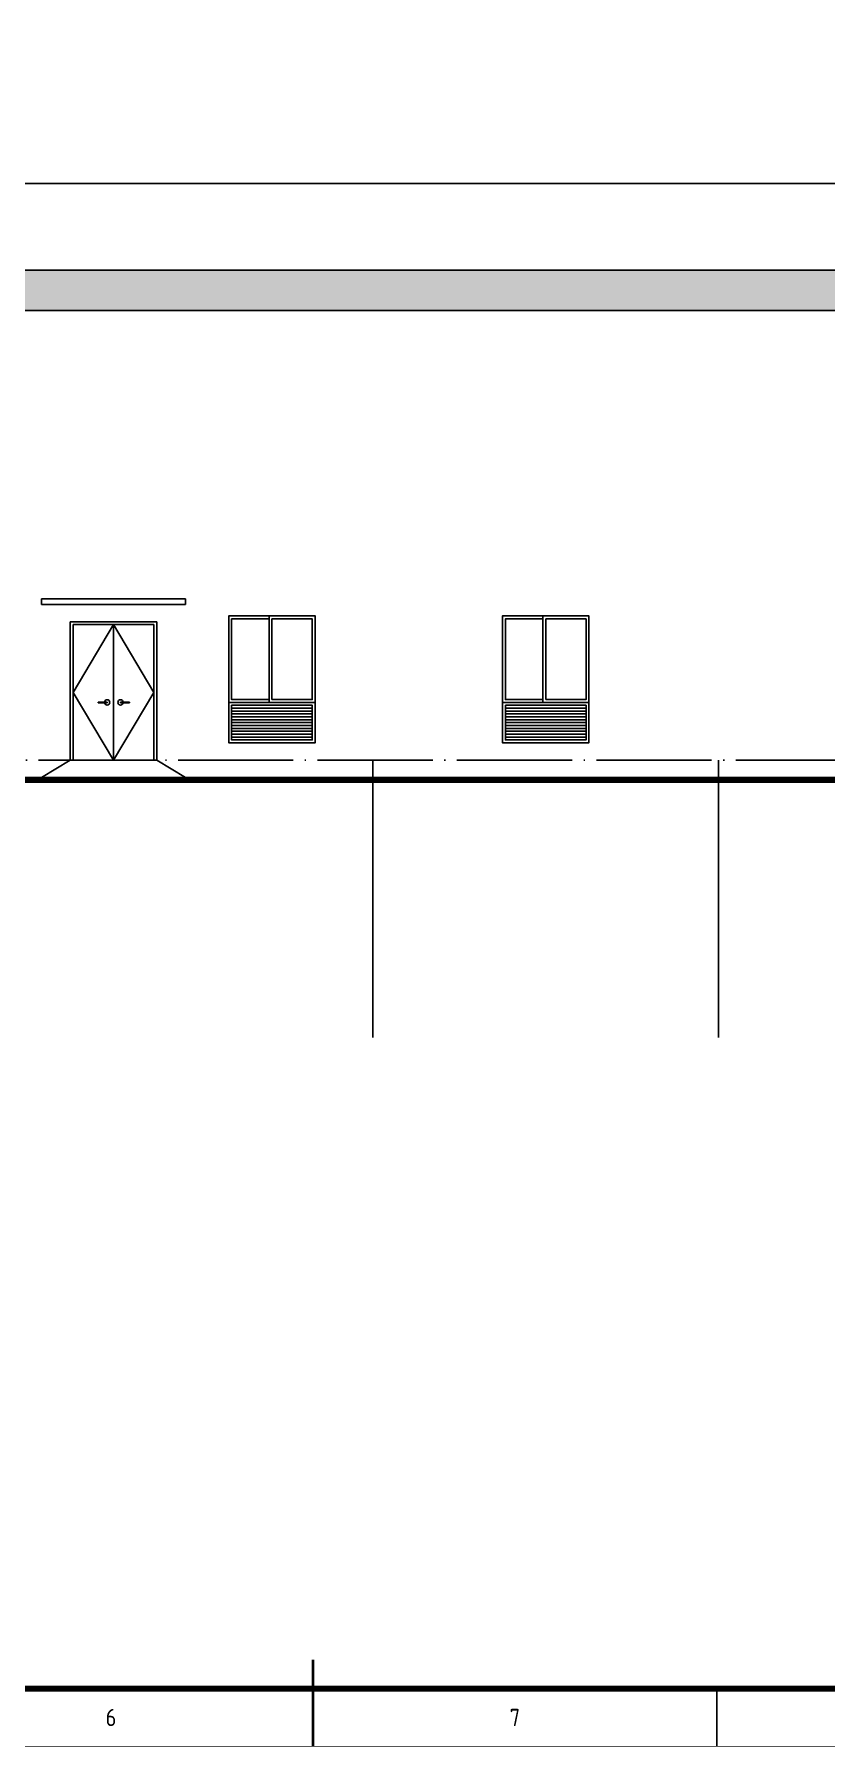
# Model space of a CAD drawing. Extents: x 93518 to 937116, y -359949 to 58022.
# Drawn here: x 722005 to 735740, y -188554 to -158829 of the extents above; entities that cross this region are included whole.
import ezdxf
from ezdxf.enums import TextEntityAlignment as Align

# ---------------------------------------------------------------- set-up
doc = ezdxf.new("R2010")
doc.units = 0
doc.header["$LTSCALE"] = 1000
doc.header["$MEASUREMENT"] = 0
doc.linetypes.add('DOTE', pattern=[2.42, 2, -0.2, 0.02, -0.2])
doc.layers.get('0').update_dxf_attribs({"linetype": 'CONTINUOUS'})
for name, color, linetype in [('AXIS', 3, 'CONTINUOUS'), ('DOTE', 8, 'DOTE'), ('STAIR', 2, 'CONTINUOUS'), ('WALL', 7, 'CONTINUOUS'), ('WINDOW', 4, 'CONTINUOUS'), ('填充', 8, 'CONTINUOUS')]:
    doc.layers.add(name, color=color, linetype=linetype)
doc.styles.get("Standard").update_dxf_attribs({"font": 'GBENOR', "bigfont": 'GBCBIG'})

# ---------------------------------------------------------------- blocks, each defined once
blk = doc.blocks.new('GEDI_WK_A1')
at = {"color": 3}
for p, q in [((420.5, 0), (420.5, 10)), ((490.58, 0), (490.58, 10))]:
    blk.add_line(p, q, dxfattribs=at)
for points, const_width in [([(0, 0), (841, 0), (841, 594), (0, 594)], 0.1), ([(25, 10), (831, 10), (831, 584), (25, 584)], 1)]:
    blk.add_lwpolyline(points, close=True, dxfattribs=dict(at, const_width=const_width))
at = {"color": 3, "const_width": 0.5}
blk.add_lwpolyline([(420.5, 0), (420.5, 15)], dxfattribs=at)
at = {"color": 3}
for s, p in [('6', (385.46, 5)), ('7', (455.54, 5))]:
    blk.add_text(s, height=3, dxfattribs=at).set_placement(p, align=Align.MIDDLE)

msp = doc.modelspace()

# ---------------------------------------------------------------- hatches: boundary and pattern name
h = msp.add_hatch()
h.set_pattern_fill('_USER', color=251, scale=50, style=0, pattern_type=0)
h.set_pattern_definition([(0, (725430.225, -170770.427), (0, 50), [])])
h.paths.add_polyline_path([(725430.2, -170470.4), (725430.2, -171070.4), (726830.2, -171070.4), (726830.2, -170470.4)])
h = msp.add_hatch()
h.set_pattern_fill('_USER', color=251, scale=50, style=0, pattern_type=0)
h.set_pattern_definition([(0, (730179.804, -170770.427), (0, 50), [])])
h.paths.add_polyline_path([(730179.8, -170470.4), (730179.8, -171070.4), (731579.8, -171070.4), (731579.8, -170470.4)])
at = {"layer": '填充'}
h = msp.add_hatch(dxfattribs=at)
h.set_pattern_fill('松散材料', color=256, scale=30, style=0)
h.set_pattern_definition([(0, (695630.225, -163620.51), (28.125, 56.25), [0, -56.25])])
h.paths.add_polyline_path([(757880.2, -163620.5), (758130.2, -163620.5), (758130.2, -162920.5), (757880.2, -162920.5)])
h.paths.add_polyline_path([(757880.2, -163620.5), (757880.2, -162920.5), (706440.4, -162920.5), (706440.4, -163487.5, -1), (706440.4, -163527.5, -1), (706440.4, -163487.5), (706440.4, -162920.5), (695880.2, -162920.5), (695880.2, -163620.5)])
h.paths.add_polyline_path([(695630.2, -163620.5), (695880.2, -163620.5), (695880.2, -162920.5), (695630.2, -162920.5)])

# ---------------------------------------------------------------- linework, layer by layer
at = {"color": 4}
for p, q in [((758130.2, -162920.5), (695630.2, -162920.5)), ((758130.2, -163620.5), (695630.2, -163620.5))]:
    msp.add_line(p, q, dxfattribs=at)
at = {"const_width": 100}
msp.add_lwpolyline([(693380.2, -171770.5), (760380.2, -171770.5)], dxfattribs=at)
msp.add_lwpolyline([(693380.2, -171720.5), (760380.2, -171720.5)])
at = {"layer": 'AXIS'}
for p, q in [((727880.2, -172436.5), (727880.2, -176230.1)), ((733880.2, -172436.5), (733880.2, -176230.1))]:
    msp.add_line(p, q, dxfattribs=at)
at = {"layer": 'DOTE'}
for p, q in [((760380.2, -171420.5), (693380.2, -171420.5)), ((727880.2, -172436.5), (727880.2, -171420.5)), ((733880.2, -172436.5), (733880.2, -171420.5))]:
    msp.add_line(p, q, dxfattribs=at)
at = {"layer": 'STAIR', "color": 2}
for p, q in [((724630.2, -168620.5), (722130.2, -168620.5)), ((722130.2, -168620.5), (722130.2, -168720.5)), ((724630.2, -168720.5), (722130.2, -168720.5)), ((724630.2, -168620.5), (724630.2, -168720.5))]:
    msp.add_line(p, q, dxfattribs=at)
at = {"layer": 'STAIR'}
for p, q in [((722630.2, -171420.5), (722130.2, -171720.5)), ((722630.2, -171420.5), (724130.2, -171420.5)), ((724130.2, -171420.5), (724630.2, -171720.5))]:
    msp.add_line(p, q, dxfattribs=at)
at = {"layer": 'WALL'}
msp.add_line((758130.2, -161420.5), (695630.2, -161420.5), dxfattribs=at)
at = {"layer": 'WINDOW', "color": 3, "linetype": 'Continuous'}
for p, q in [((724130.2, -169020.5), (722630.2, -169020.5)), ((722630.2, -169020.5), (722630.2, -171420.5)), ((724130.2, -171420.5), (724130.2, -169020.5))]:
    msp.add_line(p, q, dxfattribs=at)
at = {"layer": 'WINDOW'}
for p, q in [((722680.2, -170245.5), (723380.2, -169070.5)), ((724080.2, -169070.5), (722680.2, -169070.5)), ((722680.2, -169070.5), (722680.2, -171420.5)), ((723380.2, -169070.5), (723380.2, -171420.5)), ((723380.2, -169070.5), (724080.2, -170245.5)), ((724080.2, -171420.5), (724080.2, -169070.5)), ((726080.2, -168920.4), (726080.2, -170420.4)), ((726130.2, -168970.4), (726130.2, -170370.4)), ((730829.8, -168920.4), (730829.8, -170420.4)), ((730879.8, -168970.4), (730879.8, -170370.4)), ((723380.2, -171420.5), (722680.2, -170245.5)), ((724080.2, -170245.5), (723380.2, -171420.5))]:
    msp.add_line(p, q, dxfattribs=at)
at = {"layer": 'WINDOW', "color": 7, "linetype": 'Continuous'}
for p, q in [((723114.1, -170426.1), (723114.1, -170414.4)), ((723114.1, -170414.4), (723270.5, -170414.4)), ((723270.5, -170426.1), (723114.1, -170426.1)), ((723270.5, -170414.4), (723270.5, -170426.1)), ((723657.7, -170414.4), (723501.2, -170414.4)), ((723501.2, -170414.4), (723501.2, -170426.1)), ((723501.2, -170426.1), (723657.7, -170426.1)), ((723657.7, -170426.1), (723657.7, -170414.4))]:
    msp.add_line(p, q, dxfattribs=at)
at = {"layer": 'WINDOW'}
for points in [[(726880.2, -170420.4), (725380.2, -170420.4), (725380.2, -168920.4), (726880.2, -168920.4)], [(731629.8, -170420.4), (730129.8, -170420.4), (730129.8, -168920.4), (731629.8, -168920.4)], [(725430.2, -170470.4), (725430.2, -171070.4), (726830.2, -171070.4), (726830.2, -170470.4)], [(730179.8, -170470.4), (730179.8, -171070.4), (731579.8, -171070.4), (731579.8, -170470.4)]]:
    msp.add_lwpolyline(points, close=True, dxfattribs=at)
for points in [[(726080.2, -170370.4), (725430.2, -170370.4), (725430.2, -168970.4), (726080.2, -168970.4)], [(726130.2, -168970.4), (726830.2, -168970.4), (726830.2, -170370.4), (726130.2, -170370.4)], [(730829.8, -170370.4), (730179.8, -170370.4), (730179.8, -168970.4), (730829.8, -168970.4)], [(730879.8, -168970.4), (731579.8, -168970.4), (731579.8, -170370.4), (730879.8, -170370.4)], [(725380.2, -170420.4), (725380.2, -171120.4), (726880.2, -171120.4), (726880.2, -170420.4), (725380.2, -170420.4)], [(730129.8, -170420.4), (730129.8, -171120.4), (731629.8, -171120.4), (731629.8, -170420.4), (730129.8, -170420.4)]]:
    msp.add_lwpolyline(points, dxfattribs=at)
at = {"layer": 'WINDOW', "color": 7, "linetype": 'Continuous'}
for centre in [(723270.5, -170420.2), (723501.2, -170420.2)]:
    msp.add_circle(centre, 46.4, dxfattribs=at)

# ---------------------------------------------------------------- block references
at = {"xscale": 100, "yscale": 100, "zscale": 100}
msp.add_blockref('GEDI_WK_A1', (684791.4, -188528.9), dxfattribs=at)

doc.saveas('drawing.dxf')
